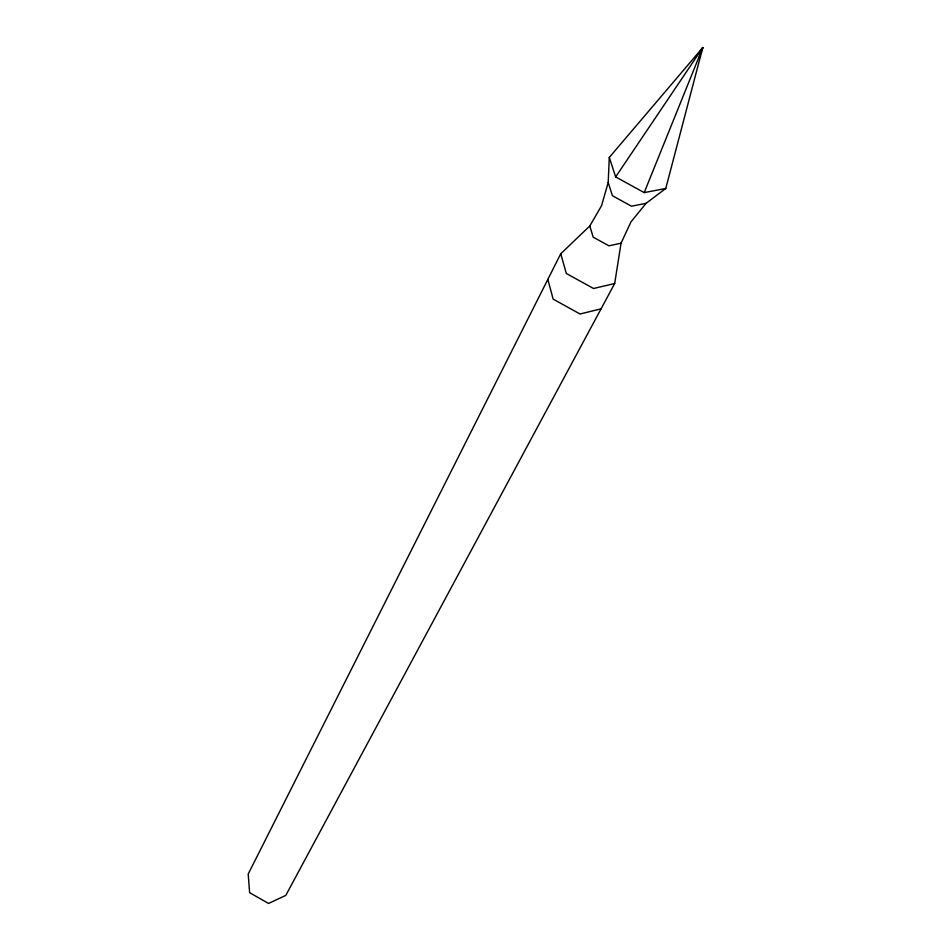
<?xml version="1.0" encoding="UTF-8"?>
<svg xmlns="http://www.w3.org/2000/svg" width="951" height="951" viewBox="0 0 951 951"><rect width="100%" height="100%" fill="white"/><g stroke="black" fill="none" stroke-linecap="round" stroke-linejoin="round"><path stroke-width="1.43" d="M608.2 182.521L609.294 157.438L702.789 47.55L665.771 188.464L646.05 203.336L630.941 221.916L621.051 243.206L614.679 283.529L285.799 895.402L268.551 903.45L249.614 892.668L248.211 874.028L560.757 253.762L589.81 225.981L601.543 205.725L608.2 182.521L612.432 195.716L631.5 206.212L646.038 203.336M699.258 57.322L702.789 47.55L699.496 52.436M644.207 192.613L702.789 47.55L615.654 176.91L644.207 192.613L665.771 188.464M700.756 51.473L702.789 47.55M601.08 308.825L580.051 314.008L553.149 299.125L547.835 279.404M614.679 283.529L593.531 288.498L566.285 273.448L560.757 253.762M621.051 243.206L608.902 245.822L593.174 237.156L589.81 225.981M609.294 157.438L615.654 176.91"/></g></svg>
